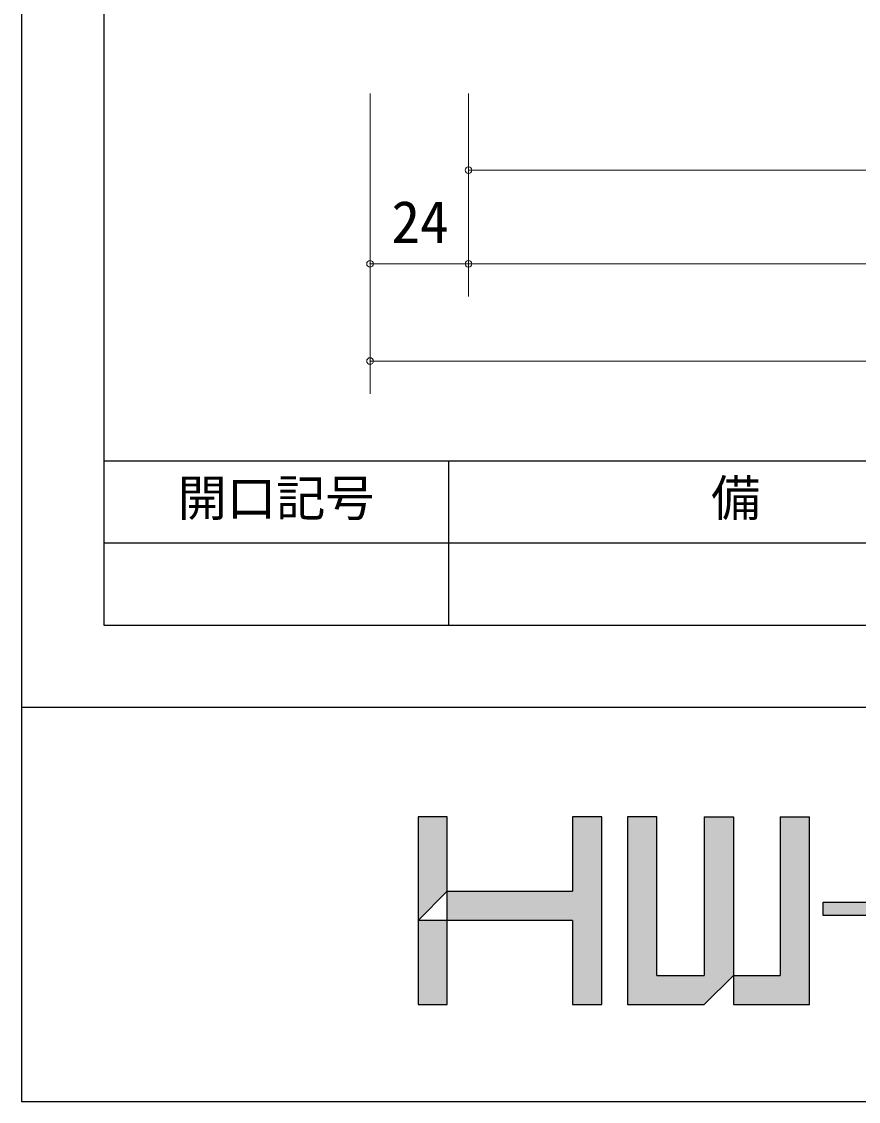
# Model space of a CAD drawing. Units: millimetres at full size; details may follow other scales. Extents: x -800 to 800, y -560 to 560.
# Drawn here: x -800 to -596.1, y -560 to -297 of the extents above; entities that cross this region are included whole.
import ezdxf
from ezdxf.enums import TextEntityAlignment as Align

# ---------------------------------------------------------------- set-up
doc = ezdxf.new("R2010")
doc.units = ezdxf.units.MM
doc.header["$LTSCALE"] = 4
doc.header["$PDMODE"] = 32
doc.header["$PDSIZE"] = 1.6
doc.layers.add('0-0', color=7, linetype='Continuous', lineweight=25)
doc.layers.add('3-0', color=4, linetype='Continuous', lineweight=9)
doc.styles.add('ＭＳ ゴシック', font='')
doc.styles.get('ＭＳ ゴシック').set_extended_font_data('MS Gothic')

msp = doc.modelspace()

# ---------------------------------------------------------------- linework, layer by layer
at = {"layer": '0-0'}
for p, q in [((-800, 560), (-800, -560)), ((-780, -404), (152, -404)), ((-696, -404), (-696, -444)), ((152, -424), (-780, -424)), ((-800, -464), (800, -464)), ((-703.403, -490.7), (-703.403, -536.41)), ((-696.28, -490.7), (-703.403, -490.7)), ((-658.657, -490.7), (-665.78, -490.7)), ((-665.78, -490.7), (-665.78, -508.805)), ((-645.205, -490.7), (-652.328, -490.7)), ((-652.328, -490.7), (-652.328, -536.41)), ((-645.192, -529.158), (-645.192, -490.7)), ((-633.658, -490.708), (-626.549, -490.708)), ((-633.647, -490.7), (-633.647, -529.345)), ((-626.549, -490.709), (-626.549, -536.41)), ((-615.208, -490.709), (-608.02, -490.709)), ((-615.184, -490.709), (-615.184, -529.313)), ((-608.02, -536.41), (-608.02, -490.709)), ((-703.403, -515.941), (-696.267, -508.805)), ((-696.267, -508.805), (-665.78, -508.805)), ((-665.78, -515.941), (-703.403, -515.941)), ((-652.328, -515.958), (-652.328, -516.358)), ((-645.192, -529.345), (-645.192, -515.731)), ((-645.192, -529.345), (-633.647, -529.345)), ((-633.647, -536.41), (-626.551, -529.313)), ((-626.549, -529.313), (-615.184, -529.313)), ((-652.328, -536.41), (-633.647, -536.41)), ((-626.549, -536.41), (-608.02, -536.41)), ((-800, -560), (800, -560))]:
    msp.add_line(p, q, dxfattribs=at)
for points in [[(-780, -44), (-780, -444), (152, -444)], [(-703.403, -536.41), (-696.267, -536.41), (-696.267, -515.731), (-696.267, -490.7)], [(-665.78, -536.41), (-658.643, -536.41), (-658.643, -515.731), (-658.643, -490.7)], [(-665.78, -515.958), (-665.78, -516.358), (-665.78, -536.41)]]:
    msp.add_lwpolyline(points, dxfattribs=at)
msp.add_lwpolyline([(-604.674, -511.508), (-583.514, -511.508), (-583.514, -514.74), (-604.674, -514.74)], close=True, dxfattribs=at)
at = {"layer": '0-0', "color": 134}
for points in [[(-703.403, -490.7), (-696.267, -490.7), (-703.403, -515.941), (-696.267, -508.805)], [(-665.78, -536.41), (-658.643, -536.41), (-658.657, -490.7)], [(-665.78, -536.41), (-658.657, -490.7), (-665.78, -490.7)], [(-645.205, -490.7), (-652.328, -490.7), (-652.328, -536.41)], [(-652.328, -536.41), (-645.192, -529.158), (-645.205, -490.7)], [(-626.551, -529.313), (-626.549, -490.709), (-633.647, -490.708)], [(-626.551, -529.313), (-633.647, -490.708), (-633.647, -529.345)], [(-608.02, -536.41), (-608.02, -490.709), (-615.184, -490.709)], [(-608.02, -536.41), (-615.184, -490.709), (-615.184, -529.313)], [(-696.267, -508.805), (-665.78, -515.958), (-696.267, -515.941)], [(-665.78, -508.805), (-696.267, -508.805), (-665.85, -515.941)], [(-665.78, -508.805), (-665.85, -515.941), (-665.78, -536.41)], [(-583.514, -511.508), (-604.674, -511.508), (-583.514, -514.74), (-604.674, -514.74)], [(-703.403, -515.941), (-703.403, -536.41), (-696.267, -515.941), (-696.267, -536.41)], [(-652.328, -536.41), (-633.647, -529.345), (-645.192, -529.158)], [(-652.328, -536.41), (-633.647, -536.41), (-626.551, -529.313)], [(-652.328, -536.41), (-626.551, -529.313), (-633.647, -529.345)], [(-626.549, -529.313), (-626.549, -536.41), (-608.02, -536.41)], [(-608.02, -536.41), (-615.184, -529.313), (-626.549, -529.313)]]:
    msp.add_solid(points, dxfattribs=at)
at = {"layer": '0-0'}
for points in [[(-703.403, -490.7), (-696.28, -490.7), (-703.403, -515.941), (-696.267, -508.805)], [(-665.78, -536.41), (-658.643, -536.41), (-658.643, -490.7)], [(-665.78, -536.41), (-658.643, -490.7), (-665.78, -508.805)], [(-665.78, -490.7), (-665.78, -508.805), (-658.657, -490.7)], [(-645.205, -490.7), (-652.328, -490.7), (-652.328, -536.41)], [(-652.328, -536.41), (-645.192, -529.158), (-645.205, -490.7)], [(-626.551, -529.313), (-626.549, -490.708), (-633.647, -490.708)], [(-626.551, -529.313), (-633.647, -490.708), (-633.647, -529.345)], [(-608.02, -536.41), (-608.02, -490.709), (-615.208, -490.709)], [(-608.02, -536.41), (-615.208, -490.709), (-615.184, -529.313)], [(-696.267, -508.805), (-696.267, -515.731), (-665.85, -515.941)], [(-665.78, -508.805), (-696.267, -508.805), (-665.85, -515.941)], [(-665.78, -508.805), (-665.85, -515.941), (-665.78, -536.41)], [(-604.674, -511.508), (-604.674, -514.74), (-583.514, -511.508), (-583.514, -514.74)], [(-703.403, -536.41), (-703.403, -515.941), (-696.267, -536.41), (-696.267, -515.731)], [(-652.328, -536.41), (-633.647, -529.345), (-645.192, -529.158)], [(-652.328, -536.41), (-633.647, -536.41), (-626.551, -529.313)], [(-652.328, -536.41), (-626.551, -529.313), (-633.647, -529.345)], [(-626.551, -529.313), (-626.549, -536.41), (-608.02, -536.41)], [(-608.02, -536.41), (-615.184, -529.313), (-626.551, -529.313)]]:
    msp.add_solid(points, dxfattribs=at)
at = {"layer": '3-0'}
for p, q in [((-715.102, -363.983), (-715.102, -314.502)), ((-715.102, -387.671), (-715.102, -314.502)), ((-691.102, -363.983), (-691.102, -314.502)), ((-691.102, -341.187), (-691.102, -314.502)), ((-691.102, -333.187), (-374.463, -333.187)), ((-715.102, -355.983), (-691.102, -355.983)), ((-691.102, -355.983), (87.08, -355.983)), ((-715.102, -379.671), (123.08, -379.671))]:
    msp.add_line(p, q, dxfattribs=at)
for p in [(-691.102, -333.187), (-715.102, -355.983), (-691.102, -355.983), (-715.102, -379.671)]:
    msp.add_point(p, dxfattribs=at)

# ---------------------------------------------------------------- texts
at = {"layer": '0-0', "style": 'ＭＳ ゴシック'}
for s, p in [('備\u3000\u3000\u3000\u3000\u3000\u3000考', (-632, -420.08)), ('開口記号', (-762, -420.08))]:
    msp.add_text(s, height=8.798, dxfattribs=at).set_placement(p, align=Align.BOTTOM_LEFT)
at = {"layer": '3-0', "color": 7, "style": 'ＭＳ ゴシック'}
msp.add_text('24', height=10.26, dxfattribs=at).set_placement((-709.878, -353.983), align=Align.BOTTOM_LEFT)

doc.saveas('drawing.dxf')
